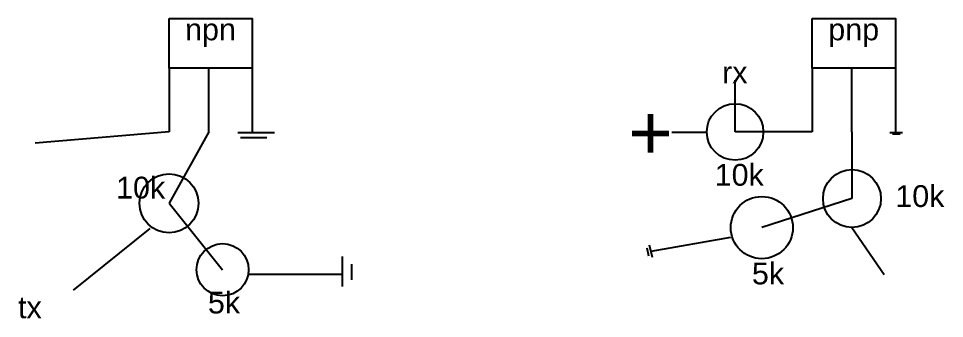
# Model space of a CAD drawing. Header units: millimetres. Extents: x 2700 to 2830, y 1916 to 1951.
# Drawn here: x 2787.52 to 2829.95, y 1915.66 to 1929.42 of the extents above; entities that cross this region are included whole.
import ezdxf

# ---------------------------------------------------------------- set-up
doc = ezdxf.new("R2010")
doc.units = ezdxf.units.MM
doc.styles.get("Standard").update_dxf_attribs({"font": 'arial.ttf'})

msp = doc.modelspace()

# ---------------------------------------------------------------- linework, layer by layer
for p, q in [((2794.412, 1927.133), (2794.412, 1924.212)), ((2796.233, 1924.212), (2796.233, 1927.133)), ((2798.229, 1927.133), (2798.229, 1924.212)), ((2823.889, 1927.133), (2823.889, 1924.212)), ((2825.71, 1924.212), (2825.71, 1927.133)), ((2827.706, 1927.133), (2827.706, 1924.212)), ((2820.351, 1924.212), (2820.351, 1926.585)), ((2796.233, 1924.212), (2794.412, 1920.942)), ((2797.565, 1924.194), (2799.248, 1924.194)), ((2819.023, 1924.193), (2817.461, 1924.193)), ((2823.889, 1924.212), (2820.351, 1924.212)), ((2825.71, 1924.212), (2825.71, 1921.159)), ((2827.449, 1924.194), (2828.022, 1924.194)), ((2827.915, 1924.106), (2827.56, 1924.106)), ((2798.889, 1923.939), (2797.694, 1923.939)), ((2825.71, 1921.159), (2821.579, 1919.827)), ((2794.412, 1920.942), (2796.867, 1917.898)), ((2793.532, 1919.785), (2790.019, 1916.958)), ((2820.146, 1919.378), (2816.491, 1918.739)), ((2816.394, 1918.522), (2816.323, 1918.882)), ((2816.421, 1919.04), (2816.552, 1918.465)), ((2802.351, 1918.507), (2802.351, 1917.126)), ((2802.775, 1918.146), (2802.775, 1917.44)), ((2798.045, 1917.698), (2802.351, 1917.698))]:
    msp.add_line(p, q)
at = {"color": 2}
for p, q in [((2794.412, 1924.212), (2788.284, 1923.707)), ((2825.708, 1919.832), (2827.185, 1917.683))]:
    msp.add_line(p, q, dxfattribs=at)
for points in [[(2794.412, 1929.416), (2798.229, 1929.416), (2798.229, 1927.133), (2794.412, 1927.133)], [(2823.889, 1929.416), (2827.706, 1929.416), (2827.706, 1927.133), (2823.889, 1927.133)]]:
    msp.add_lwpolyline(points, close=True)
for centre, radius in [((2820.351, 1924.212), 1.295), ((2794.412, 1920.942), 1.35), ((2825.71, 1921.159), 1.327), ((2821.579, 1919.827), 1.426), ((2796.867, 1917.898), 1.195)]:
    msp.add_circle(centre, radius)

# ---------------------------------------------------------------- texts
at = {"attachment_point": 1}
for s, width, heights, insert, char_height in [('\\pxqc;npn', 3.80124, [2.277], (2794.412, 1929.416), 1), ('\\pxqc;pnp', 3.80124, [2.277], (2823.889, 1929.416), 1), ('rx', 1.63062, [0], (2819.759, 1927.444), 1), ('+', 1.22445, [0], (2815.456, 1925.437), 2.5), ('\\pxqc;10k', 2.52005, [0], (2819.284, 1922.748), 1), ('\\pxqc;10k', 4.42581, [0], (2790.898, 1922.161), 1), ('\\pxqc;10k', 2.52005, [0], (2827.561, 1921.773), 1), ('\\pxqc;5k', 2.52005, [0], (2820.602, 1918.224), 1), ('\\pxqc;5k', 3.67562, [0], (2795.094, 1916.89), 1), ('tx', 3.18499, [0], (2787.494, 1916.672), 1)]:
    msp.add_mtext_dynamic_manual_height_columns(s, width=width, gutter_width=12.5, heights=heights, dxfattribs=dict(at, insert=insert, char_height=char_height))

doc.saveas('drawing.dxf')
